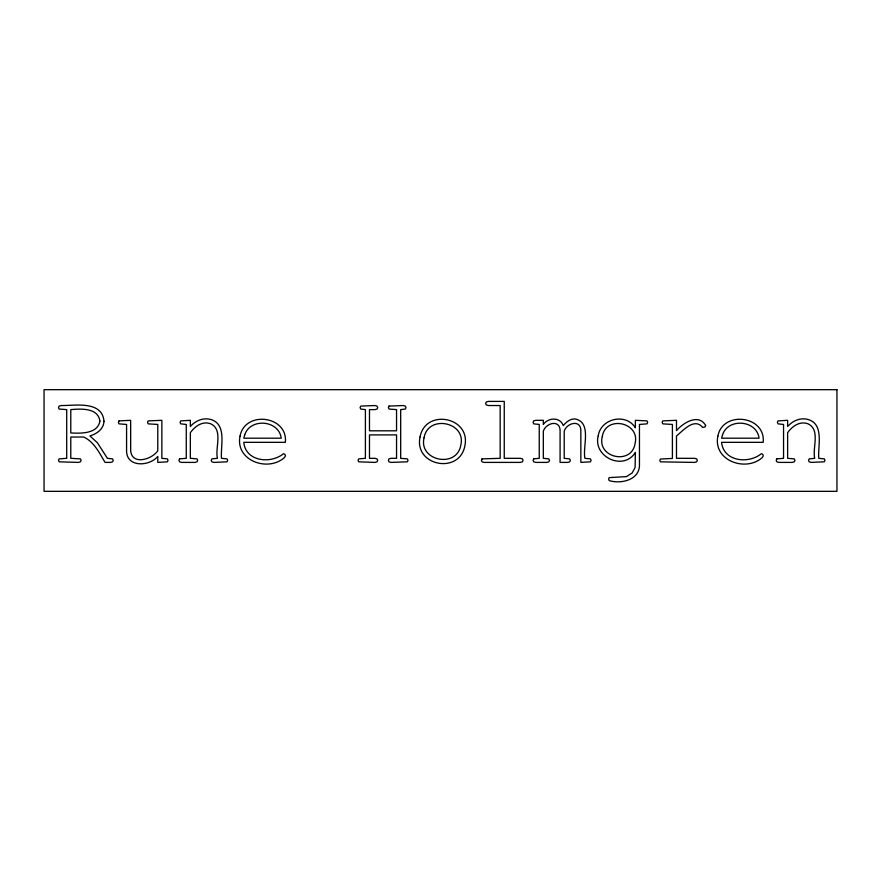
<?xml version="1.0" encoding="UTF-8"?>
<svg xmlns="http://www.w3.org/2000/svg" width="881" height="881" viewBox="0 0 881 881"><rect width="100%" height="100%" fill="white"/><g stroke="black" fill="none" stroke-linecap="round" stroke-linejoin="round"><path stroke-width="1.32" d="M598.232 435.853C592.682 456.81 623.66 471.478 635.366 452.394L635.102 467.514L632.151 472.965L626.446 476.621L609.223 477.612L608.584 479.121L609.223 480.608C620.841 484.198 639.397 480.101 639.452 465.223L639.452 424.444L647.028 423.86L647.667 422.406L647.028 420.898L635.366 420.314L635.366 427.803C625.962 412.594 600.721 418.475 598.232 435.853M602.285 436.657C596.789 457.933 631.765 465.421 635.058 443.55C640.553 422.318 605.566 414.808 602.285 436.657M420.05 436.954C413.839 465.796 459.331 474.771 464.849 445.951C471.104 417.065 425.534 408.068 420.05 436.954M424.058 437.78C418.453 461.016 456.931 468.637 460.796 445.136C466.467 421.856 427.924 414.29 424.058 437.78M240.028 436.194C235.007 460.631 268.231 472.524 284.673 457.349L285.455 455.741L284.871 454.31L283.506 453.704C270.731 464.166 245.689 461.633 243.751 442.328L285.356 442.328C288.032 415.535 244.775 410.282 240.028 436.194M717.861 436.194C712.828 460.631 746.064 472.524 762.505 457.349L763.276 455.741L762.693 454.31L761.338 453.704C748.564 464.166 723.51 461.633 721.583 442.328L763.188 442.328C765.864 415.535 722.607 410.282 717.861 436.194M99.894 421.096C97.736 433.97 80.678 433.474 70.788 432.945L70.788 409.621C80.589 408.762 98.077 407.518 99.894 421.096M103.98 421.283C103.749 429.047 96.701 433.915 89.939 435.963L97.417 442.769L107.383 458.318L112.581 458.88L113.22 460.356L112.581 461.82L110.488 462.404L105.048 462.404C99.377 452.988 94.234 441.998 83.761 437.031L70.788 437.031L70.788 458.318L80.457 458.88L81.096 460.356L80.457 461.82L78.321 462.404L59.126 461.82L58.487 460.356L59.126 458.88L66.703 458.318L66.703 409.621L59.126 409.059L58.487 407.584L59.126 406.097L61.218 405.535C74.687 405.734 102.306 400.337 103.98 421.283M244.676 434.939L243.806 438.198L281.226 438.198C278.936 420.006 250.248 417.638 244.676 434.939M722.508 434.939L721.627 438.198L759.059 438.198C756.768 420.006 728.069 417.638 722.508 434.939M705.637 425.468L705.031 426.999L702.675 427.439C694.327 417.209 683.127 430.633 676.487 435.963L676.487 458.318L694.558 458.318L696.695 458.88L697.334 460.356L696.695 461.82L694.558 462.404L660.442 461.842L659.814 460.411L660.42 459.023L672.401 458.461L672.401 424.444L662.776 423.86L662.149 422.351L662.754 420.898L676.487 420.314L676.487 430.622C683.094 422.88 698.556 413.079 705.637 425.468M388.995 406.097L388.389 407.584L389.017 409.059L396.549 409.621L396.549 430.809L369.48 430.809L369.48 409.621L374.976 409.621L377.057 409.059L377.696 407.584L377.057 406.097L374.976 405.535L360.736 406.097L360.098 407.584L360.736 409.059L365.395 409.621L365.395 458.318L358.688 458.88L358.06 460.356L358.688 461.82L374.976 462.404L377.057 461.82L377.696 460.356L377.057 458.88L374.976 458.318L369.48 458.318L369.48 434.895L396.549 434.895L396.549 458.318L391.109 458.318L388.995 458.88L388.389 460.356L389.017 461.82L391.109 462.404L407.385 461.82L408.024 460.356L407.385 458.88L400.679 458.318L400.679 409.621L405.348 409.059L405.976 407.584L405.348 406.097L403.212 405.535L388.995 406.097M179.559 458.88L178.92 460.356L179.559 461.82L181.64 462.404L194.954 462.404L197.047 461.82L197.685 460.356L197.047 458.88L190.34 458.318L190.34 432.703C194.899 426.327 202.377 420.81 210.559 423.739C223.477 429.598 214.92 447.834 217.409 458.318L211.869 458.88L211.242 460.356L211.869 461.82L214.006 462.404L227.034 461.82L227.661 460.356L227.034 458.88L221.494 458.318C220.36 446.083 227.342 423.772 210.306 419.356C202.828 417.495 195.285 420.876 190.34 426.492L190.34 420.314L180.715 420.898L180.087 422.351L180.715 423.86L186.265 424.444L186.265 458.318L179.559 458.88M482.039 458.88L481.4 460.356L482.039 461.82L484.132 462.404L520.286 462.404L522.422 461.82L523.05 460.356L522.422 458.88L520.286 458.318L504.251 458.318L504.251 401.406L488.404 401.406L486.268 401.989L485.629 403.454L486.29 404.963L488.404 405.535L500.166 405.535L500.166 458.318L482.039 458.88M533.699 458.88L533.071 460.356L533.699 461.82L535.791 462.404L546.771 462.404L548.863 461.82L549.491 460.356L548.863 458.88L543.324 458.318L543.324 431.25C545.768 423.023 559.842 419.158 560.085 430.468L560.085 462.404L567.617 462.404L569.71 461.82L570.337 460.356L569.71 458.88L564.214 458.318L564.214 431.25C566.439 423.155 580.447 419.125 580.843 430.181L580.843 462.404L590.457 461.82L591.096 460.356L590.457 458.88L584.918 458.318C582.418 446.744 592.417 421.625 574.423 418.86C569.798 418.993 566.087 422.208 563.289 425.611C560.107 416.724 548.147 417.473 543.324 424.444L543.324 420.314L535.791 420.314L533.699 420.898L533.071 422.351L533.699 423.86L539.238 424.444L539.238 458.318L533.699 458.88M776.844 458.88L776.205 460.356L776.844 461.82L778.925 462.404L792.25 462.404L794.332 461.82L794.97 460.356L794.332 458.88L787.625 458.318L787.625 432.703C792.184 426.327 799.662 420.81 807.844 423.739C820.773 429.598 812.205 447.834 814.705 458.318L809.154 458.88L808.527 460.356L809.154 461.82L811.302 462.404L824.319 461.82L824.957 460.356L824.319 458.88L818.779 458.318C817.656 446.083 824.627 423.772 807.591 419.356C800.113 417.495 792.57 420.876 787.625 426.492L787.625 420.314L778.011 420.898L777.372 422.351L778.011 423.86L783.55 424.444L783.55 458.318L776.844 458.88M119.001 420.898L118.362 422.351L119.001 423.86L126.578 424.444L126.578 450.786C126.49 467.668 149.407 466.556 157.776 456.424L157.776 462.404L167.401 461.82L168.04 460.356L167.401 458.88L161.862 458.318L161.862 420.314L148.162 420.898L147.523 422.351L148.162 423.86L157.776 424.444L157.776 450.786C152.017 459.397 132.04 465.609 130.663 450.786L130.663 420.314L119.001 420.898M836.95 389.677L44.05 389.677L44.05 491.323L836.95 491.323L836.95 389.677"/></g></svg>
